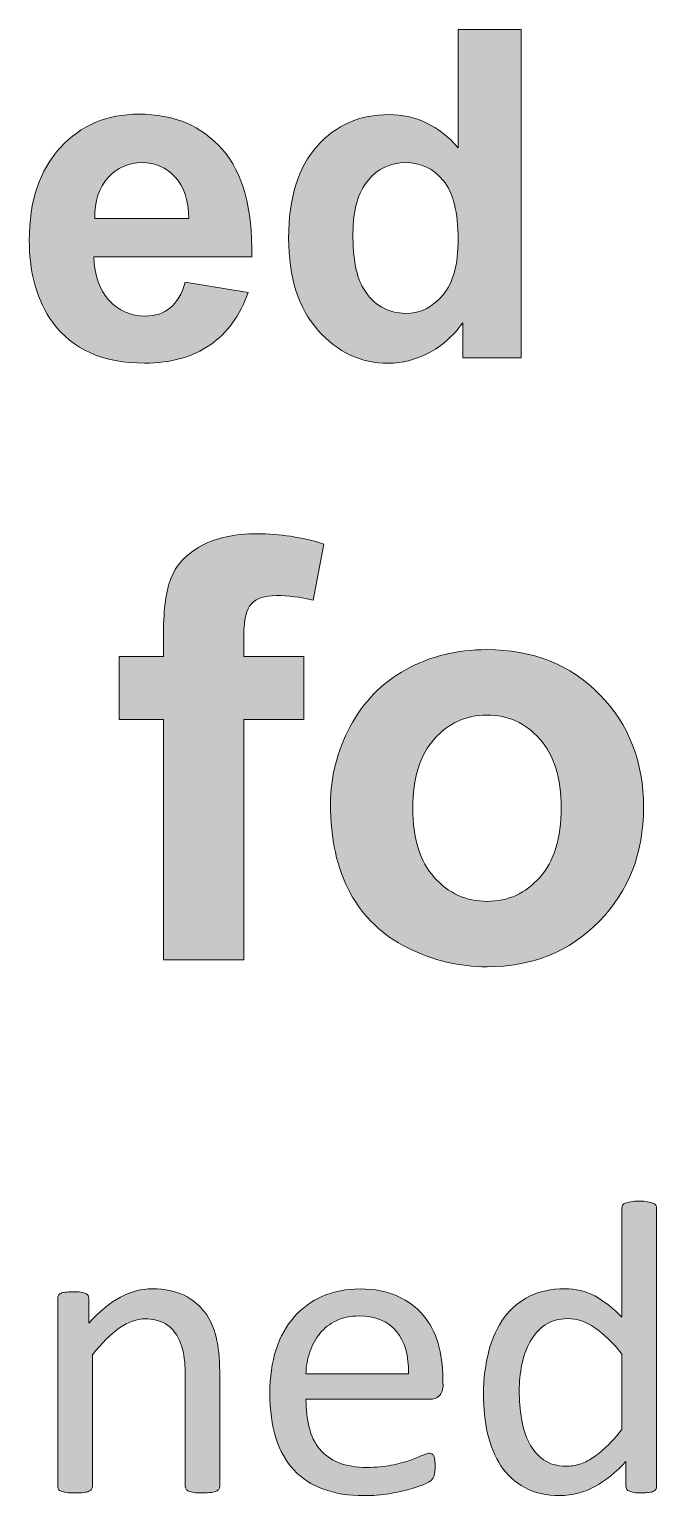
# Model space of a CAD drawing. Header units: inches. Extents: x 247 to 2765, y -1897 to -1110.
# Drawn here: x 1570.32 to 1576.11, y -1164.37 to -1150.85 of the extents above; entities that cross this region are included whole.
import ezdxf

# ---------------------------------------------------------------- set-up
doc = ezdxf.new("R2010")
doc.units = ezdxf.units.IN
doc.header["$MEASUREMENT"] = 0
doc.layers.add('Layer 1', color=7, linetype='Continuous')

# ---------------------------------------------------------------- blocks, each defined once
blk = doc.blocks.new('block 148')
at = {"layer": 'Layer 1', "true_color": 0x020302}
h = blk.add_hatch(color=98, dxfattribs=at)
h.dxf.hatch_style = 2
edge = h.paths.add_edge_path()
edge.add_spline(control_points=[(1574.858, -1153.881), (1574.858, -1153.881), (1574.319, -1153.881), (1574.319, -1153.881), (1574.319, -1153.881), (1574.319, -1153.559), (1574.319, -1153.559), (1574.229, -1153.684), (1574.123, -1153.778), (1574.002, -1153.839), (1573.88, -1153.901), (1573.758, -1153.932), (1573.633, -1153.932), (1573.381, -1153.932), (1573.165, -1153.831), (1572.984, -1153.627), (1572.804, -1153.424), (1572.714, -1153.141), (1572.714, -1152.777), (1572.714, -1152.405), (1572.802, -1152.123), (1572.977, -1151.929), (1573.152, -1151.735), (1573.373, -1151.639), (1573.64, -1151.639), (1573.885, -1151.639), (1574.098, -1151.741), (1574.278, -1151.944), (1574.278, -1151.944), (1574.278, -1150.853), (1574.278, -1150.853), (1574.278, -1150.853), (1574.859, -1150.853), (1574.859, -1150.853), (1574.859, -1150.853), (1574.858, -1153.881), (1574.858, -1153.881), (1574.858, -1153.881), (1574.858, -1153.881), (1574.858, -1153.881)], knot_values=[0, 0, 0, 0, 1, 1, 1, 2, 2, 2, 3, 3, 3, 4, 4, 4, 5, 5, 5, 6, 6, 6, 7, 7, 7, 8, 8, 8, 9, 9, 9, 10, 10, 10, 11, 11, 11, 12, 12, 12, 13, 13, 13, 13], degree=3, periodic=1)
edge = h.paths.add_edge_path()
edge.add_spline(control_points=[(1573.307, -1152.736), (1573.307, -1152.97), (1573.34, -1153.141), (1573.404, -1153.244), (1573.498, -1153.396), (1573.629, -1153.472), (1573.796, -1153.472), (1573.93, -1153.472), (1574.043, -1153.415), (1574.138, -1153.302), (1574.232, -1153.189), (1574.277, -1153.018), (1574.277, -1152.793), (1574.277, -1152.541), (1574.232, -1152.359), (1574.14, -1152.248), (1574.049, -1152.137), (1573.933, -1152.082), (1573.792, -1152.082), (1573.653, -1152.082), (1573.538, -1152.135), (1573.446, -1152.246), (1573.353, -1152.355), (1573.307, -1152.518), (1573.307, -1152.736)], knot_values=[0, 0, 0, 0, 1, 1, 1, 2, 2, 2, 3, 3, 3, 4, 4, 4, 5, 5, 5, 6, 6, 6, 7, 7, 7, 8, 8, 8, 8], degree=3, periodic=1)
h = blk.add_hatch(color=98, dxfattribs=at)
h.dxf.hatch_style = 2
edge = h.paths.add_edge_path()
edge.add_spline(control_points=[(1571.761, -1153.183), (1571.761, -1153.183), (1572.341, -1153.279), (1572.341, -1153.279), (1572.266, -1153.492), (1572.149, -1153.654), (1571.988, -1153.764), (1571.828, -1153.874), (1571.627, -1153.931), (1571.386, -1153.931), (1571.004, -1153.931), (1570.721, -1153.806), (1570.539, -1153.556), (1570.394, -1153.358), (1570.322, -1153.105), (1570.322, -1152.8), (1570.322, -1152.436), (1570.418, -1152.15), (1570.608, -1151.944), (1570.798, -1151.738), (1571.039, -1151.635), (1571.33, -1151.635), (1571.656, -1151.635), (1571.913, -1151.744), (1572.102, -1151.959), (1572.291, -1152.174), (1572.381, -1152.505), (1572.374, -1152.951), (1572.374, -1152.951), (1570.918, -1152.951), (1570.918, -1152.951), (1570.923, -1153.122), (1570.97, -1153.257), (1571.058, -1153.353), (1571.147, -1153.449), (1571.258, -1153.497), (1571.392, -1153.497), (1571.484, -1153.497), (1571.561, -1153.472), (1571.621, -1153.422), (1571.682, -1153.372), (1571.73, -1153.293), (1571.761, -1153.183)], knot_values=[0, 0, 0, 0, 1, 1, 1, 2, 2, 2, 3, 3, 3, 4, 4, 4, 5, 5, 5, 6, 6, 6, 7, 7, 7, 8, 8, 8, 9, 9, 9, 10, 10, 10, 11, 11, 11, 12, 12, 12, 13, 13, 13, 14, 14, 14, 14], degree=3, periodic=1)
edge = h.paths.add_edge_path()
edge.add_spline(control_points=[(1571.794, -1152.596), (1571.79, -1152.427), (1571.747, -1152.3), (1571.665, -1152.212), (1571.583, -1152.125), (1571.481, -1152.082), (1571.363, -1152.082), (1571.237, -1152.082), (1571.132, -1152.128), (1571.048, -1152.22), (1570.964, -1152.312), (1570.924, -1152.438), (1570.926, -1152.596), (1570.926, -1152.596), (1571.794, -1152.596), (1571.794, -1152.596)], knot_values=[0, 0, 0, 0, 1, 1, 1, 2, 2, 2, 3, 3, 3, 4, 4, 4, 5, 5, 5, 5], degree=3, periodic=1)
at = {"layer": 'Layer 1', "lineweight": 0}
for points, knots in [([(1574.858, -1153.881), (1574.858, -1153.881), (1574.319, -1153.881), (1574.319, -1153.881), (1574.319, -1153.881), (1574.319, -1153.559), (1574.319, -1153.559), (1574.229, -1153.684), (1574.123, -1153.778), (1574.002, -1153.839), (1573.88, -1153.901), (1573.758, -1153.932), (1573.633, -1153.932), (1573.381, -1153.932), (1573.165, -1153.831), (1572.984, -1153.627), (1572.804, -1153.424), (1572.714, -1153.141), (1572.714, -1152.777), (1572.714, -1152.405), (1572.802, -1152.123), (1572.977, -1151.929), (1573.152, -1151.735), (1573.373, -1151.639), (1573.64, -1151.639), (1573.885, -1151.639), (1574.098, -1151.741), (1574.278, -1151.944), (1574.278, -1151.944), (1574.278, -1150.853), (1574.278, -1150.853), (1574.278, -1150.853), (1574.859, -1150.853), (1574.859, -1150.853), (1574.859, -1150.853), (1574.858, -1153.881), (1574.858, -1153.881), (1574.858, -1153.881), (1574.858, -1153.881), (1574.858, -1153.881)], [0, 0, 0, 0, 1, 1, 1, 2, 2, 2, 3, 3, 3, 4, 4, 4, 5, 5, 5, 6, 6, 6, 7, 7, 7, 8, 8, 8, 9, 9, 9, 10, 10, 10, 11, 11, 11, 12, 12, 12, 13, 13, 13, 13]), ([(1571.761, -1153.183), (1571.761, -1153.183), (1572.341, -1153.279), (1572.341, -1153.279), (1572.266, -1153.492), (1572.149, -1153.654), (1571.988, -1153.764), (1571.828, -1153.874), (1571.627, -1153.931), (1571.386, -1153.931), (1571.004, -1153.931), (1570.721, -1153.806), (1570.539, -1153.556), (1570.394, -1153.358), (1570.322, -1153.105), (1570.322, -1152.8), (1570.322, -1152.436), (1570.418, -1152.15), (1570.608, -1151.944), (1570.798, -1151.738), (1571.039, -1151.635), (1571.33, -1151.635), (1571.656, -1151.635), (1571.913, -1151.744), (1572.102, -1151.959), (1572.291, -1152.174), (1572.381, -1152.505), (1572.374, -1152.951), (1572.374, -1152.951), (1570.918, -1152.951), (1570.918, -1152.951), (1570.923, -1153.122), (1570.97, -1153.257), (1571.058, -1153.353), (1571.147, -1153.449), (1571.258, -1153.497), (1571.392, -1153.497), (1571.484, -1153.497), (1571.561, -1153.472), (1571.621, -1153.422), (1571.682, -1153.372), (1571.73, -1153.293), (1571.761, -1153.183)], [0, 0, 0, 0, 1, 1, 1, 2, 2, 2, 3, 3, 3, 4, 4, 4, 5, 5, 5, 6, 6, 6, 7, 7, 7, 8, 8, 8, 9, 9, 9, 10, 10, 10, 11, 11, 11, 12, 12, 12, 13, 13, 13, 14, 14, 14, 14]), ([(1571.794, -1152.596), (1571.79, -1152.427), (1571.747, -1152.3), (1571.665, -1152.212), (1571.583, -1152.125), (1571.481, -1152.082), (1571.363, -1152.082), (1571.237, -1152.082), (1571.132, -1152.128), (1571.048, -1152.22), (1570.964, -1152.312), (1570.924, -1152.438), (1570.926, -1152.596), (1570.926, -1152.596), (1571.794, -1152.596), (1571.794, -1152.596)], [0, 0, 0, 0, 1, 1, 1, 2, 2, 2, 3, 3, 3, 4, 4, 4, 5, 5, 5, 5]), ([(1573.307, -1152.736), (1573.307, -1152.97), (1573.34, -1153.141), (1573.404, -1153.244), (1573.498, -1153.396), (1573.629, -1153.472), (1573.796, -1153.472), (1573.93, -1153.472), (1574.043, -1153.415), (1574.138, -1153.302), (1574.232, -1153.189), (1574.277, -1153.018), (1574.277, -1152.793), (1574.277, -1152.541), (1574.232, -1152.359), (1574.14, -1152.248), (1574.049, -1152.137), (1573.933, -1152.082), (1573.792, -1152.082), (1573.653, -1152.082), (1573.538, -1152.135), (1573.446, -1152.246), (1573.353, -1152.355), (1573.307, -1152.518), (1573.307, -1152.736)], [0, 0, 0, 0, 1, 1, 1, 2, 2, 2, 3, 3, 3, 4, 4, 4, 5, 5, 5, 6, 6, 6, 7, 7, 7, 8, 8, 8, 8])]:
    blk.add_open_spline(points, degree=3, knots=knots, dxfattribs=at)
blk = doc.blocks.new('block 149')
at = {"layer": 'Layer 1', "true_color": 0x020302}
h = blk.add_hatch(color=98, dxfattribs=at)
h.dxf.hatch_style = 2
edge = h.paths.add_edge_path()
edge.add_spline(control_points=[(1576.108, -1164.288), (1576.108, -1164.299), (1576.106, -1164.309), (1576.101, -1164.316), (1576.095, -1164.323), (1576.089, -1164.33), (1576.078, -1164.334), (1576.067, -1164.34), (1576.053, -1164.342), (1576.035, -1164.345), (1576.016, -1164.347), (1575.995, -1164.348), (1575.969, -1164.348), (1575.942, -1164.348), (1575.918, -1164.348), (1575.902, -1164.345), (1575.883, -1164.342), (1575.869, -1164.338), (1575.858, -1164.334), (1575.846, -1164.33), (1575.837, -1164.324), (1575.832, -1164.316), (1575.827, -1164.308), (1575.825, -1164.299), (1575.825, -1164.288), (1575.825, -1164.288), (1575.825, -1164.06), (1575.825, -1164.06), (1575.733, -1164.158), (1575.639, -1164.236), (1575.539, -1164.29), (1575.443, -1164.345), (1575.333, -1164.373), (1575.216, -1164.373), (1575.09, -1164.373), (1574.981, -1164.349), (1574.891, -1164.299), (1574.801, -1164.25), (1574.728, -1164.183), (1574.672, -1164.098), (1574.617, -1164.016), (1574.576, -1163.916), (1574.549, -1163.802), (1574.523, -1163.688), (1574.511, -1163.569), (1574.511, -1163.442), (1574.511, -1163.293), (1574.529, -1163.157), (1574.561, -1163.038), (1574.593, -1162.918), (1574.641, -1162.815), (1574.702, -1162.731), (1574.766, -1162.647), (1574.843, -1162.581), (1574.936, -1162.535), (1575.03, -1162.49), (1575.136, -1162.467), (1575.259, -1162.467), (1575.36, -1162.467), (1575.454, -1162.489), (1575.537, -1162.533), (1575.621, -1162.577), (1575.705, -1162.643), (1575.787, -1162.729), (1575.787, -1162.729), (1575.787, -1161.722), (1575.787, -1161.722), (1575.787, -1161.713), (1575.789, -1161.703), (1575.794, -1161.696), (1575.799, -1161.687), (1575.808, -1161.681), (1575.819, -1161.676), (1575.832, -1161.671), (1575.848, -1161.668), (1575.87, -1161.665), (1575.89, -1161.661), (1575.915, -1161.658), (1575.946, -1161.658), (1575.979, -1161.658), (1576.005, -1161.661), (1576.025, -1161.665), (1576.046, -1161.668), (1576.063, -1161.672), (1576.074, -1161.676), (1576.085, -1161.681), (1576.095, -1161.686), (1576.099, -1161.696), (1576.107, -1161.703), (1576.108, -1161.713), (1576.108, -1161.722), (1576.108, -1161.722), (1576.108, -1164.288), (1576.108, -1164.288), (1576.108, -1164.288), (1576.108, -1164.288), (1576.108, -1164.288)], knot_values=[0, 0, 0, 0, 1, 1, 1, 2, 2, 2, 3, 3, 3, 4, 4, 4, 5, 5, 5, 6, 6, 6, 7, 7, 7, 8, 8, 8, 9, 9, 9, 10, 10, 10, 11, 11, 11, 12, 12, 12, 13, 13, 13, 14, 14, 14, 15, 15, 15, 16, 16, 16, 17, 17, 17, 18, 18, 18, 19, 19, 19, 20, 20, 20, 21, 21, 21, 22, 22, 22, 23, 23, 23, 24, 24, 24, 25, 25, 25, 26, 26, 26, 27, 27, 27, 28, 28, 28, 29, 29, 29, 30, 30, 30, 31, 31, 31, 32, 32, 32, 32], degree=3, periodic=1)
edge = h.paths.add_edge_path()
edge.add_spline(control_points=[(1575.788, -1163.069), (1575.702, -1162.963), (1575.62, -1162.881), (1575.538, -1162.826), (1575.458, -1162.77), (1575.374, -1162.742), (1575.286, -1162.742), (1575.205, -1162.742), (1575.137, -1162.761), (1575.08, -1162.8), (1575.024, -1162.837), (1574.979, -1162.889), (1574.942, -1162.952), (1574.906, -1163.016), (1574.882, -1163.086), (1574.864, -1163.166), (1574.849, -1163.246), (1574.841, -1163.327), (1574.841, -1163.408), (1574.841, -1163.496), (1574.848, -1163.581), (1574.862, -1163.666), (1574.875, -1163.748), (1574.899, -1163.822), (1574.932, -1163.888), (1574.966, -1163.953), (1575.011, -1164.005), (1575.065, -1164.044), (1575.12, -1164.082), (1575.19, -1164.103), (1575.273, -1164.103), (1575.315, -1164.103), (1575.356, -1164.096), (1575.397, -1164.084), (1575.434, -1164.074), (1575.476, -1164.054), (1575.517, -1164.026), (1575.558, -1164), (1575.601, -1163.964), (1575.646, -1163.921), (1575.691, -1163.878), (1575.739, -1163.826), (1575.788, -1163.763), (1575.788, -1163.763), (1575.788, -1163.068), (1575.788, -1163.068), (1575.788, -1163.068), (1575.788, -1163.069), (1575.788, -1163.069), (1575.788, -1163.069), (1575.788, -1163.069), (1575.788, -1163.069)], knot_values=[0, 0, 0, 0, 1, 1, 1, 2, 2, 2, 3, 3, 3, 4, 4, 4, 5, 5, 5, 6, 6, 6, 7, 7, 7, 8, 8, 8, 9, 9, 9, 10, 10, 10, 11, 11, 11, 12, 12, 12, 13, 13, 13, 14, 14, 14, 15, 15, 15, 16, 16, 16, 17, 17, 17, 17], degree=3, periodic=1)
h = blk.add_hatch(color=98, dxfattribs=at)
h.dxf.hatch_style = 2
edge = h.paths.add_edge_path()
edge.add_spline(control_points=[(1572.079, -1164.288), (1572.079, -1164.299), (1572.076, -1164.308), (1572.071, -1164.314), (1572.066, -1164.322), (1572.059, -1164.328), (1572.047, -1164.333), (1572.036, -1164.339), (1572.02, -1164.342), (1571.999, -1164.345), (1571.977, -1164.347), (1571.952, -1164.348), (1571.921, -1164.348), (1571.889, -1164.348), (1571.863, -1164.348), (1571.842, -1164.345), (1571.821, -1164.342), (1571.805, -1164.338), (1571.793, -1164.333), (1571.782, -1164.328), (1571.772, -1164.322), (1571.768, -1164.314), (1571.763, -1164.307), (1571.761, -1164.299), (1571.761, -1164.288), (1571.761, -1164.288), (1571.761, -1163.273), (1571.761, -1163.273), (1571.761, -1163.174), (1571.753, -1163.095), (1571.738, -1163.034), (1571.723, -1162.974), (1571.701, -1162.922), (1571.671, -1162.879), (1571.642, -1162.834), (1571.604, -1162.801), (1571.557, -1162.779), (1571.51, -1162.757), (1571.456, -1162.743), (1571.393, -1162.743), (1571.314, -1162.743), (1571.235, -1162.772), (1571.154, -1162.828), (1571.074, -1162.884), (1570.991, -1162.967), (1570.904, -1163.077), (1570.904, -1163.077), (1570.904, -1164.289), (1570.904, -1164.289), (1570.904, -1164.299), (1570.901, -1164.308), (1570.896, -1164.315), (1570.89, -1164.322), (1570.883, -1164.329), (1570.872, -1164.334), (1570.86, -1164.34), (1570.844, -1164.343), (1570.824, -1164.345), (1570.802, -1164.348), (1570.776, -1164.349), (1570.744, -1164.349), (1570.711, -1164.349), (1570.687, -1164.348), (1570.665, -1164.345), (1570.644, -1164.343), (1570.628, -1164.338), (1570.616, -1164.334), (1570.604, -1164.328), (1570.595, -1164.323), (1570.591, -1164.315), (1570.586, -1164.308), (1570.584, -1164.3), (1570.584, -1164.289), (1570.584, -1164.289), (1570.584, -1162.555), (1570.584, -1162.555), (1570.584, -1162.545), (1570.586, -1162.536), (1570.59, -1162.529), (1570.594, -1162.522), (1570.601, -1162.516), (1570.613, -1162.509), (1570.624, -1162.504), (1570.638, -1162.5), (1570.657, -1162.498), (1570.675, -1162.496), (1570.698, -1162.495), (1570.728, -1162.495), (1570.756, -1162.495), (1570.779, -1162.495), (1570.798, -1162.498), (1570.817, -1162.5), (1570.831, -1162.505), (1570.842, -1162.509), (1570.851, -1162.516), (1570.859, -1162.522), (1570.864, -1162.529), (1570.868, -1162.537), (1570.871, -1162.546), (1570.871, -1162.555), (1570.871, -1162.555), (1570.871, -1162.784), (1570.871, -1162.784), (1570.968, -1162.674), (1571.067, -1162.595), (1571.163, -1162.544), (1571.259, -1162.492), (1571.358, -1162.467), (1571.457, -1162.467), (1571.572, -1162.467), (1571.669, -1162.488), (1571.749, -1162.526), (1571.828, -1162.565), (1571.891, -1162.618), (1571.94, -1162.683), (1571.99, -1162.748), (1572.024, -1162.824), (1572.045, -1162.913), (1572.067, -1163.001), (1572.078, -1163.107), (1572.078, -1163.229), (1572.078, -1163.229), (1572.079, -1164.288), (1572.079, -1164.288), (1572.079, -1164.288), (1572.079, -1164.288), (1572.079, -1164.288)], knot_values=[0, 0, 0, 0, 1, 1, 1, 2, 2, 2, 3, 3, 3, 4, 4, 4, 5, 5, 5, 6, 6, 6, 7, 7, 7, 8, 8, 8, 9, 9, 9, 10, 10, 10, 11, 11, 11, 12, 12, 12, 13, 13, 13, 14, 14, 14, 15, 15, 15, 16, 16, 16, 17, 17, 17, 18, 18, 18, 19, 19, 19, 20, 20, 20, 21, 21, 21, 22, 22, 22, 23, 23, 23, 24, 24, 24, 25, 25, 25, 26, 26, 26, 27, 27, 27, 28, 28, 28, 29, 29, 29, 30, 30, 30, 31, 31, 31, 32, 32, 32, 33, 33, 33, 34, 34, 34, 35, 35, 35, 36, 36, 36, 37, 37, 37, 38, 38, 38, 39, 39, 39, 40, 40, 40, 41, 41, 41, 42, 42, 42, 42], degree=3, periodic=1)
h = blk.add_hatch(color=98, dxfattribs=at)
h.dxf.hatch_style = 2
edge = h.paths.add_edge_path()
edge.add_spline(control_points=[(1574.139, -1163.346), (1574.139, -1163.397), (1574.126, -1163.432), (1574.102, -1163.453), (1574.077, -1163.476), (1574.049, -1163.485), (1574.016, -1163.485), (1574.016, -1163.485), (1572.874, -1163.485), (1572.874, -1163.485), (1572.874, -1163.581), (1572.883, -1163.669), (1572.903, -1163.745), (1572.923, -1163.823), (1572.954, -1163.889), (1572.999, -1163.944), (1573.044, -1163.999), (1573.104, -1164.041), (1573.175, -1164.07), (1573.247, -1164.099), (1573.336, -1164.114), (1573.44, -1164.114), (1573.522, -1164.114), (1573.595, -1164.107), (1573.661, -1164.094), (1573.727, -1164.081), (1573.783, -1164.065), (1573.83, -1164.049), (1573.877, -1164.032), (1573.915, -1164.017), (1573.946, -1164.003), (1573.976, -1163.99), (1573.998, -1163.982), (1574.013, -1163.982), (1574.021, -1163.982), (1574.031, -1163.985), (1574.036, -1163.99), (1574.043, -1163.994), (1574.049, -1164.001), (1574.053, -1164.01), (1574.058, -1164.019), (1574.06, -1164.032), (1574.062, -1164.048), (1574.064, -1164.064), (1574.064, -1164.083), (1574.064, -1164.106), (1574.064, -1164.123), (1574.064, -1164.137), (1574.062, -1164.15), (1574.062, -1164.162), (1574.059, -1164.172), (1574.057, -1164.183), (1574.056, -1164.192), (1574.051, -1164.201), (1574.048, -1164.209), (1574.043, -1164.216), (1574.038, -1164.224), (1574.031, -1164.231), (1574.023, -1164.239), (1574.003, -1164.251), (1573.967, -1164.268), (1573.933, -1164.283), (1573.887, -1164.299), (1573.833, -1164.314), (1573.777, -1164.33), (1573.713, -1164.344), (1573.641, -1164.356), (1573.568, -1164.368), (1573.491, -1164.374), (1573.409, -1164.374), (1573.267, -1164.374), (1573.141, -1164.354), (1573.034, -1164.314), (1572.926, -1164.274), (1572.835, -1164.216), (1572.762, -1164.137), (1572.689, -1164.059), (1572.634, -1163.961), (1572.596, -1163.842), (1572.56, -1163.725), (1572.54, -1163.585), (1572.54, -1163.43), (1572.54, -1163.281), (1572.56, -1163.146), (1572.598, -1163.027), (1572.635, -1162.908), (1572.693, -1162.808), (1572.766, -1162.726), (1572.838, -1162.643), (1572.925, -1162.58), (1573.027, -1162.535), (1573.131, -1162.491), (1573.245, -1162.468), (1573.373, -1162.468), (1573.509, -1162.468), (1573.625, -1162.491), (1573.719, -1162.535), (1573.815, -1162.579), (1573.893, -1162.637), (1573.956, -1162.711), (1574.017, -1162.785), (1574.064, -1162.872), (1574.092, -1162.97), (1574.121, -1163.069), (1574.136, -1163.176), (1574.136, -1163.289), (1574.136, -1163.289), (1574.136, -1163.346), (1574.136, -1163.346), (1574.136, -1163.346), (1574.139, -1163.346), (1574.139, -1163.346), (1574.139, -1163.346), (1574.139, -1163.346), (1574.139, -1163.346)], knot_values=[0, 0, 0, 0, 1, 1, 1, 2, 2, 2, 3, 3, 3, 4, 4, 4, 5, 5, 5, 6, 6, 6, 7, 7, 7, 8, 8, 8, 9, 9, 9, 10, 10, 10, 11, 11, 11, 12, 12, 12, 13, 13, 13, 14, 14, 14, 15, 15, 15, 16, 16, 16, 17, 17, 17, 18, 18, 18, 19, 19, 19, 20, 20, 20, 21, 21, 21, 22, 22, 22, 23, 23, 23, 24, 24, 24, 25, 25, 25, 26, 26, 26, 27, 27, 27, 28, 28, 28, 29, 29, 29, 30, 30, 30, 31, 31, 31, 32, 32, 32, 33, 33, 33, 34, 34, 34, 35, 35, 35, 36, 36, 36, 37, 37, 37, 38, 38, 38, 38], degree=3, periodic=1)
edge = h.paths.add_edge_path()
edge.add_spline(control_points=[(1573.819, -1163.252), (1573.823, -1163.084), (1573.785, -1162.953), (1573.708, -1162.86), (1573.63, -1162.764), (1573.513, -1162.717), (1573.36, -1162.717), (1573.281, -1162.717), (1573.213, -1162.731), (1573.153, -1162.761), (1573.093, -1162.791), (1573.043, -1162.83), (1573.003, -1162.878), (1572.963, -1162.928), (1572.932, -1162.984), (1572.91, -1163.049), (1572.888, -1163.114), (1572.875, -1163.181), (1572.873, -1163.252), (1572.873, -1163.252), (1573.819, -1163.252), (1573.819, -1163.252), (1573.819, -1163.252), (1573.819, -1163.252), (1573.819, -1163.252)], knot_values=[0, 0, 0, 0, 1, 1, 1, 2, 2, 2, 3, 3, 3, 4, 4, 4, 5, 5, 5, 6, 6, 6, 7, 7, 7, 8, 8, 8, 8], degree=3, periodic=1)
at = {"layer": 'Layer 1', "lineweight": 0}
for points, knots in [([(1576.108, -1164.288), (1576.108, -1164.299), (1576.106, -1164.309), (1576.101, -1164.316), (1576.095, -1164.323), (1576.089, -1164.33), (1576.078, -1164.334), (1576.067, -1164.34), (1576.053, -1164.342), (1576.035, -1164.345), (1576.016, -1164.347), (1575.995, -1164.348), (1575.969, -1164.348), (1575.942, -1164.348), (1575.918, -1164.348), (1575.902, -1164.345), (1575.883, -1164.342), (1575.869, -1164.338), (1575.858, -1164.334), (1575.846, -1164.33), (1575.837, -1164.324), (1575.832, -1164.316), (1575.827, -1164.308), (1575.825, -1164.299), (1575.825, -1164.288), (1575.825, -1164.288), (1575.825, -1164.06), (1575.825, -1164.06), (1575.733, -1164.158), (1575.639, -1164.236), (1575.539, -1164.29), (1575.443, -1164.345), (1575.333, -1164.373), (1575.216, -1164.373), (1575.09, -1164.373), (1574.981, -1164.349), (1574.891, -1164.299), (1574.801, -1164.25), (1574.728, -1164.183), (1574.672, -1164.098), (1574.617, -1164.016), (1574.576, -1163.916), (1574.549, -1163.802), (1574.523, -1163.688), (1574.511, -1163.569), (1574.511, -1163.442), (1574.511, -1163.293), (1574.529, -1163.157), (1574.561, -1163.038), (1574.593, -1162.918), (1574.641, -1162.815), (1574.702, -1162.731), (1574.766, -1162.647), (1574.843, -1162.581), (1574.936, -1162.535), (1575.03, -1162.49), (1575.136, -1162.467), (1575.259, -1162.467), (1575.36, -1162.467), (1575.454, -1162.489), (1575.537, -1162.533), (1575.621, -1162.577), (1575.705, -1162.643), (1575.787, -1162.729), (1575.787, -1162.729), (1575.787, -1161.722), (1575.787, -1161.722), (1575.787, -1161.713), (1575.789, -1161.703), (1575.794, -1161.696), (1575.799, -1161.687), (1575.808, -1161.681), (1575.819, -1161.676), (1575.832, -1161.671), (1575.848, -1161.668), (1575.87, -1161.665), (1575.89, -1161.661), (1575.915, -1161.658), (1575.946, -1161.658), (1575.979, -1161.658), (1576.005, -1161.661), (1576.025, -1161.665), (1576.046, -1161.668), (1576.063, -1161.672), (1576.074, -1161.676), (1576.085, -1161.681), (1576.095, -1161.686), (1576.099, -1161.696), (1576.107, -1161.703), (1576.108, -1161.713), (1576.108, -1161.722), (1576.108, -1161.722), (1576.108, -1164.288), (1576.108, -1164.288), (1576.108, -1164.288), (1576.108, -1164.288), (1576.108, -1164.288)], [0, 0, 0, 0, 1, 1, 1, 2, 2, 2, 3, 3, 3, 4, 4, 4, 5, 5, 5, 6, 6, 6, 7, 7, 7, 8, 8, 8, 9, 9, 9, 10, 10, 10, 11, 11, 11, 12, 12, 12, 13, 13, 13, 14, 14, 14, 15, 15, 15, 16, 16, 16, 17, 17, 17, 18, 18, 18, 19, 19, 19, 20, 20, 20, 21, 21, 21, 22, 22, 22, 23, 23, 23, 24, 24, 24, 25, 25, 25, 26, 26, 26, 27, 27, 27, 28, 28, 28, 29, 29, 29, 30, 30, 30, 31, 31, 31, 32, 32, 32, 32]), ([(1572.079, -1164.288), (1572.079, -1164.299), (1572.076, -1164.308), (1572.071, -1164.314), (1572.066, -1164.322), (1572.059, -1164.328), (1572.047, -1164.333), (1572.036, -1164.339), (1572.02, -1164.342), (1571.999, -1164.345), (1571.977, -1164.347), (1571.952, -1164.348), (1571.921, -1164.348), (1571.889, -1164.348), (1571.863, -1164.348), (1571.842, -1164.345), (1571.821, -1164.342), (1571.805, -1164.338), (1571.793, -1164.333), (1571.782, -1164.328), (1571.772, -1164.322), (1571.768, -1164.314), (1571.763, -1164.307), (1571.761, -1164.299), (1571.761, -1164.288), (1571.761, -1164.288), (1571.761, -1163.273), (1571.761, -1163.273), (1571.761, -1163.174), (1571.753, -1163.095), (1571.738, -1163.034), (1571.723, -1162.974), (1571.701, -1162.922), (1571.671, -1162.879), (1571.642, -1162.834), (1571.604, -1162.801), (1571.557, -1162.779), (1571.51, -1162.757), (1571.456, -1162.743), (1571.393, -1162.743), (1571.314, -1162.743), (1571.235, -1162.772), (1571.154, -1162.828), (1571.074, -1162.884), (1570.991, -1162.967), (1570.904, -1163.077), (1570.904, -1163.077), (1570.904, -1164.289), (1570.904, -1164.289), (1570.904, -1164.299), (1570.901, -1164.308), (1570.896, -1164.315), (1570.89, -1164.322), (1570.883, -1164.329), (1570.872, -1164.334), (1570.86, -1164.34), (1570.844, -1164.343), (1570.824, -1164.345), (1570.802, -1164.348), (1570.776, -1164.349), (1570.744, -1164.349), (1570.711, -1164.349), (1570.687, -1164.348), (1570.665, -1164.345), (1570.644, -1164.343), (1570.628, -1164.338), (1570.616, -1164.334), (1570.604, -1164.328), (1570.595, -1164.323), (1570.591, -1164.315), (1570.586, -1164.308), (1570.584, -1164.3), (1570.584, -1164.289), (1570.584, -1164.289), (1570.584, -1162.555), (1570.584, -1162.555), (1570.584, -1162.545), (1570.586, -1162.536), (1570.59, -1162.529), (1570.594, -1162.522), (1570.601, -1162.516), (1570.613, -1162.509), (1570.624, -1162.504), (1570.638, -1162.5), (1570.657, -1162.498), (1570.675, -1162.496), (1570.698, -1162.495), (1570.728, -1162.495), (1570.756, -1162.495), (1570.779, -1162.495), (1570.798, -1162.498), (1570.817, -1162.5), (1570.831, -1162.505), (1570.842, -1162.509), (1570.851, -1162.516), (1570.859, -1162.522), (1570.864, -1162.529), (1570.868, -1162.537), (1570.871, -1162.546), (1570.871, -1162.555), (1570.871, -1162.555), (1570.871, -1162.784), (1570.871, -1162.784), (1570.968, -1162.674), (1571.067, -1162.595), (1571.163, -1162.544), (1571.259, -1162.492), (1571.358, -1162.467), (1571.457, -1162.467), (1571.572, -1162.467), (1571.669, -1162.488), (1571.749, -1162.526), (1571.828, -1162.565), (1571.891, -1162.618), (1571.94, -1162.683), (1571.99, -1162.748), (1572.024, -1162.824), (1572.045, -1162.913), (1572.067, -1163.001), (1572.078, -1163.107), (1572.078, -1163.229), (1572.078, -1163.229), (1572.079, -1164.288), (1572.079, -1164.288), (1572.079, -1164.288), (1572.079, -1164.288), (1572.079, -1164.288)], [0, 0, 0, 0, 1, 1, 1, 2, 2, 2, 3, 3, 3, 4, 4, 4, 5, 5, 5, 6, 6, 6, 7, 7, 7, 8, 8, 8, 9, 9, 9, 10, 10, 10, 11, 11, 11, 12, 12, 12, 13, 13, 13, 14, 14, 14, 15, 15, 15, 16, 16, 16, 17, 17, 17, 18, 18, 18, 19, 19, 19, 20, 20, 20, 21, 21, 21, 22, 22, 22, 23, 23, 23, 24, 24, 24, 25, 25, 25, 26, 26, 26, 27, 27, 27, 28, 28, 28, 29, 29, 29, 30, 30, 30, 31, 31, 31, 32, 32, 32, 33, 33, 33, 34, 34, 34, 35, 35, 35, 36, 36, 36, 37, 37, 37, 38, 38, 38, 39, 39, 39, 40, 40, 40, 41, 41, 41, 42, 42, 42, 42]), ([(1574.139, -1163.346), (1574.139, -1163.397), (1574.126, -1163.432), (1574.102, -1163.453), (1574.077, -1163.476), (1574.049, -1163.485), (1574.016, -1163.485), (1574.016, -1163.485), (1572.874, -1163.485), (1572.874, -1163.485), (1572.874, -1163.581), (1572.883, -1163.669), (1572.903, -1163.745), (1572.923, -1163.823), (1572.954, -1163.889), (1572.999, -1163.944), (1573.044, -1163.999), (1573.104, -1164.041), (1573.175, -1164.07), (1573.247, -1164.099), (1573.336, -1164.114), (1573.44, -1164.114), (1573.522, -1164.114), (1573.595, -1164.107), (1573.661, -1164.094), (1573.727, -1164.081), (1573.783, -1164.065), (1573.83, -1164.049), (1573.877, -1164.032), (1573.915, -1164.017), (1573.946, -1164.003), (1573.976, -1163.99), (1573.998, -1163.982), (1574.013, -1163.982), (1574.021, -1163.982), (1574.031, -1163.985), (1574.036, -1163.99), (1574.043, -1163.994), (1574.049, -1164.001), (1574.053, -1164.01), (1574.058, -1164.019), (1574.06, -1164.032), (1574.062, -1164.048), (1574.064, -1164.064), (1574.064, -1164.083), (1574.064, -1164.106), (1574.064, -1164.123), (1574.064, -1164.137), (1574.062, -1164.15), (1574.062, -1164.162), (1574.059, -1164.172), (1574.057, -1164.183), (1574.056, -1164.192), (1574.051, -1164.201), (1574.048, -1164.209), (1574.043, -1164.216), (1574.038, -1164.224), (1574.031, -1164.231), (1574.023, -1164.239), (1574.003, -1164.251), (1573.967, -1164.268), (1573.933, -1164.283), (1573.887, -1164.299), (1573.833, -1164.314), (1573.777, -1164.33), (1573.713, -1164.344), (1573.641, -1164.356), (1573.568, -1164.368), (1573.491, -1164.374), (1573.409, -1164.374), (1573.267, -1164.374), (1573.141, -1164.354), (1573.034, -1164.314), (1572.926, -1164.274), (1572.835, -1164.216), (1572.762, -1164.137), (1572.689, -1164.059), (1572.634, -1163.961), (1572.596, -1163.842), (1572.56, -1163.725), (1572.54, -1163.585), (1572.54, -1163.43), (1572.54, -1163.281), (1572.56, -1163.146), (1572.598, -1163.027), (1572.635, -1162.908), (1572.693, -1162.808), (1572.766, -1162.726), (1572.838, -1162.643), (1572.925, -1162.58), (1573.027, -1162.535), (1573.131, -1162.491), (1573.245, -1162.468), (1573.373, -1162.468), (1573.509, -1162.468), (1573.625, -1162.491), (1573.719, -1162.535), (1573.815, -1162.579), (1573.893, -1162.637), (1573.956, -1162.711), (1574.017, -1162.785), (1574.064, -1162.872), (1574.092, -1162.97), (1574.121, -1163.069), (1574.136, -1163.176), (1574.136, -1163.289), (1574.136, -1163.289), (1574.136, -1163.346), (1574.136, -1163.346), (1574.136, -1163.346), (1574.139, -1163.346), (1574.139, -1163.346), (1574.139, -1163.346), (1574.139, -1163.346), (1574.139, -1163.346)], [0, 0, 0, 0, 1, 1, 1, 2, 2, 2, 3, 3, 3, 4, 4, 4, 5, 5, 5, 6, 6, 6, 7, 7, 7, 8, 8, 8, 9, 9, 9, 10, 10, 10, 11, 11, 11, 12, 12, 12, 13, 13, 13, 14, 14, 14, 15, 15, 15, 16, 16, 16, 17, 17, 17, 18, 18, 18, 19, 19, 19, 20, 20, 20, 21, 21, 21, 22, 22, 22, 23, 23, 23, 24, 24, 24, 25, 25, 25, 26, 26, 26, 27, 27, 27, 28, 28, 28, 29, 29, 29, 30, 30, 30, 31, 31, 31, 32, 32, 32, 33, 33, 33, 34, 34, 34, 35, 35, 35, 36, 36, 36, 37, 37, 37, 38, 38, 38, 38]), ([(1573.819, -1163.252), (1573.823, -1163.084), (1573.785, -1162.953), (1573.708, -1162.86), (1573.63, -1162.764), (1573.513, -1162.717), (1573.36, -1162.717), (1573.281, -1162.717), (1573.213, -1162.731), (1573.153, -1162.761), (1573.093, -1162.791), (1573.043, -1162.83), (1573.003, -1162.878), (1572.963, -1162.928), (1572.932, -1162.984), (1572.91, -1163.049), (1572.888, -1163.114), (1572.875, -1163.181), (1572.873, -1163.252), (1572.873, -1163.252), (1573.819, -1163.252), (1573.819, -1163.252), (1573.819, -1163.252), (1573.819, -1163.252), (1573.819, -1163.252)], [0, 0, 0, 0, 1, 1, 1, 2, 2, 2, 3, 3, 3, 4, 4, 4, 5, 5, 5, 6, 6, 6, 7, 7, 7, 8, 8, 8, 8]), ([(1575.788, -1163.069), (1575.702, -1162.963), (1575.62, -1162.881), (1575.538, -1162.826), (1575.458, -1162.77), (1575.374, -1162.742), (1575.286, -1162.742), (1575.205, -1162.742), (1575.137, -1162.761), (1575.08, -1162.8), (1575.024, -1162.837), (1574.979, -1162.889), (1574.942, -1162.952), (1574.906, -1163.016), (1574.882, -1163.086), (1574.864, -1163.166), (1574.849, -1163.246), (1574.841, -1163.327), (1574.841, -1163.408), (1574.841, -1163.496), (1574.848, -1163.581), (1574.862, -1163.666), (1574.875, -1163.748), (1574.899, -1163.822), (1574.932, -1163.888), (1574.966, -1163.953), (1575.011, -1164.005), (1575.065, -1164.044), (1575.12, -1164.082), (1575.19, -1164.103), (1575.273, -1164.103), (1575.315, -1164.103), (1575.356, -1164.096), (1575.397, -1164.084), (1575.434, -1164.074), (1575.476, -1164.054), (1575.517, -1164.026), (1575.558, -1164), (1575.601, -1163.964), (1575.646, -1163.921), (1575.691, -1163.878), (1575.739, -1163.826), (1575.788, -1163.763), (1575.788, -1163.763), (1575.788, -1163.068), (1575.788, -1163.068), (1575.788, -1163.068), (1575.788, -1163.069), (1575.788, -1163.069), (1575.788, -1163.069), (1575.788, -1163.069), (1575.788, -1163.069)], [0, 0, 0, 0, 1, 1, 1, 2, 2, 2, 3, 3, 3, 4, 4, 4, 5, 5, 5, 6, 6, 6, 7, 7, 7, 8, 8, 8, 9, 9, 9, 10, 10, 10, 11, 11, 11, 12, 12, 12, 13, 13, 13, 14, 14, 14, 15, 15, 15, 16, 16, 16, 17, 17, 17, 17])]:
    blk.add_open_spline(points, degree=3, knots=knots, dxfattribs=at)
blk = doc.blocks.new('block 150')
at = {"layer": 'Layer 1', "true_color": 0x010202}
h = blk.add_hatch(color=98, dxfattribs=at)
h.dxf.hatch_style = 2
edge = h.paths.add_edge_path()
edge.add_spline(control_points=[(1571.15, -1156.636), (1571.15, -1156.636), (1571.56, -1156.636), (1571.56, -1156.636), (1571.56, -1156.636), (1571.56, -1156.424), (1571.56, -1156.424), (1571.56, -1156.189), (1571.584, -1156.013), (1571.636, -1155.897), (1571.686, -1155.782), (1571.777, -1155.687), (1571.912, -1155.614), (1572.046, -1155.541), (1572.215, -1155.504), (1572.421, -1155.504), (1572.632, -1155.504), (1572.839, -1155.536), (1573.04, -1155.599), (1573.04, -1155.599), (1572.941, -1156.116), (1572.941, -1156.116), (1572.823, -1156.088), (1572.71, -1156.074), (1572.601, -1156.074), (1572.493, -1156.074), (1572.417, -1156.099), (1572.371, -1156.15), (1572.324, -1156.2), (1572.301, -1156.295), (1572.301, -1156.437), (1572.301, -1156.437), (1572.301, -1156.636), (1572.301, -1156.636), (1572.301, -1156.636), (1572.854, -1156.636), (1572.854, -1156.636), (1572.854, -1156.636), (1572.854, -1157.217), (1572.854, -1157.217), (1572.854, -1157.217), (1572.301, -1157.217), (1572.301, -1157.217), (1572.301, -1157.217), (1572.301, -1159.432), (1572.301, -1159.432), (1572.301, -1159.432), (1571.56, -1159.432), (1571.56, -1159.432), (1571.56, -1159.432), (1571.56, -1157.217), (1571.56, -1157.217), (1571.56, -1157.217), (1571.15, -1157.217), (1571.15, -1157.217), (1571.15, -1157.217), (1571.15, -1156.636), (1571.15, -1156.636), (1571.15, -1156.636), (1571.15, -1156.636), (1571.15, -1156.636)], knot_values=[0, 0, 0, 0, 1, 1, 1, 2, 2, 2, 3, 3, 3, 4, 4, 4, 5, 5, 5, 6, 6, 6, 7, 7, 7, 8, 8, 8, 9, 9, 9, 10, 10, 10, 11, 11, 11, 12, 12, 12, 13, 13, 13, 14, 14, 14, 15, 15, 15, 16, 16, 16, 17, 17, 17, 18, 18, 18, 19, 19, 19, 20, 20, 20, 20], degree=3, periodic=1)
h = blk.add_hatch(color=98, dxfattribs=at)
h.dxf.hatch_style = 2
edge = h.paths.add_edge_path()
edge.add_spline(control_points=[(1573.1, -1157.995), (1573.1, -1157.749), (1573.16, -1157.511), (1573.282, -1157.282), (1573.404, -1157.053), (1573.575, -1156.877), (1573.797, -1156.756), (1574.02, -1156.633), (1574.268, -1156.573), (1574.541, -1156.573), (1574.964, -1156.573), (1575.312, -1156.711), (1575.581, -1156.985), (1575.852, -1157.26), (1575.987, -1157.609), (1575.987, -1158.027), (1575.987, -1158.45), (1575.85, -1158.801), (1575.577, -1159.079), (1575.305, -1159.358), (1574.96, -1159.497), (1574.545, -1159.497), (1574.288, -1159.497), (1574.044, -1159.439), (1573.812, -1159.323), (1573.579, -1159.207), (1573.402, -1159.037), (1573.281, -1158.815), (1573.159, -1158.591), (1573.1, -1158.317), (1573.1, -1157.995)], knot_values=[0, 0, 0, 0, 1, 1, 1, 2, 2, 2, 3, 3, 3, 4, 4, 4, 5, 5, 5, 6, 6, 6, 7, 7, 7, 8, 8, 8, 9, 9, 9, 10, 10, 10, 10], degree=3, periodic=1)
edge = h.paths.add_edge_path()
edge.add_spline(control_points=[(1573.859, -1158.035), (1573.859, -1158.312), (1573.925, -1158.525), (1574.057, -1158.673), (1574.188, -1158.82), (1574.351, -1158.894), (1574.544, -1158.894), (1574.738, -1158.894), (1574.9, -1158.82), (1575.03, -1158.673), (1575.161, -1158.525), (1575.227, -1158.311), (1575.227, -1158.03), (1575.227, -1157.757), (1575.161, -1157.545), (1575.03, -1157.398), (1574.9, -1157.25), (1574.738, -1157.176), (1574.544, -1157.176), (1574.351, -1157.176), (1574.188, -1157.25), (1574.057, -1157.398), (1573.925, -1157.544), (1573.859, -1157.758), (1573.859, -1158.035)], knot_values=[0, 0, 0, 0, 1, 1, 1, 2, 2, 2, 3, 3, 3, 4, 4, 4, 5, 5, 5, 6, 6, 6, 7, 7, 7, 8, 8, 8, 8], degree=3, periodic=1)
at = {"layer": 'Layer 1', "lineweight": 0}
for points, knots in [([(1571.15, -1156.636), (1571.15, -1156.636), (1571.56, -1156.636), (1571.56, -1156.636), (1571.56, -1156.636), (1571.56, -1156.424), (1571.56, -1156.424), (1571.56, -1156.189), (1571.584, -1156.013), (1571.636, -1155.897), (1571.686, -1155.782), (1571.777, -1155.687), (1571.912, -1155.614), (1572.046, -1155.541), (1572.215, -1155.504), (1572.421, -1155.504), (1572.632, -1155.504), (1572.839, -1155.536), (1573.04, -1155.599), (1573.04, -1155.599), (1572.941, -1156.116), (1572.941, -1156.116), (1572.823, -1156.088), (1572.71, -1156.074), (1572.601, -1156.074), (1572.493, -1156.074), (1572.417, -1156.099), (1572.371, -1156.15), (1572.324, -1156.2), (1572.301, -1156.295), (1572.301, -1156.437), (1572.301, -1156.437), (1572.301, -1156.636), (1572.301, -1156.636), (1572.301, -1156.636), (1572.854, -1156.636), (1572.854, -1156.636), (1572.854, -1156.636), (1572.854, -1157.217), (1572.854, -1157.217), (1572.854, -1157.217), (1572.301, -1157.217), (1572.301, -1157.217), (1572.301, -1157.217), (1572.301, -1159.432), (1572.301, -1159.432), (1572.301, -1159.432), (1571.56, -1159.432), (1571.56, -1159.432), (1571.56, -1159.432), (1571.56, -1157.217), (1571.56, -1157.217), (1571.56, -1157.217), (1571.15, -1157.217), (1571.15, -1157.217), (1571.15, -1157.217), (1571.15, -1156.636), (1571.15, -1156.636), (1571.15, -1156.636), (1571.15, -1156.636), (1571.15, -1156.636)], [0, 0, 0, 0, 1, 1, 1, 2, 2, 2, 3, 3, 3, 4, 4, 4, 5, 5, 5, 6, 6, 6, 7, 7, 7, 8, 8, 8, 9, 9, 9, 10, 10, 10, 11, 11, 11, 12, 12, 12, 13, 13, 13, 14, 14, 14, 15, 15, 15, 16, 16, 16, 17, 17, 17, 18, 18, 18, 19, 19, 19, 20, 20, 20, 20]), ([(1573.1, -1157.995), (1573.1, -1157.749), (1573.16, -1157.511), (1573.282, -1157.282), (1573.404, -1157.053), (1573.575, -1156.877), (1573.797, -1156.756), (1574.02, -1156.633), (1574.268, -1156.573), (1574.541, -1156.573), (1574.964, -1156.573), (1575.312, -1156.711), (1575.581, -1156.985), (1575.852, -1157.26), (1575.987, -1157.609), (1575.987, -1158.027), (1575.987, -1158.45), (1575.85, -1158.801), (1575.577, -1159.079), (1575.305, -1159.358), (1574.96, -1159.497), (1574.545, -1159.497), (1574.288, -1159.497), (1574.044, -1159.439), (1573.812, -1159.323), (1573.579, -1159.207), (1573.402, -1159.037), (1573.281, -1158.815), (1573.159, -1158.591), (1573.1, -1158.317), (1573.1, -1157.995)], [0, 0, 0, 0, 1, 1, 1, 2, 2, 2, 3, 3, 3, 4, 4, 4, 5, 5, 5, 6, 6, 6, 7, 7, 7, 8, 8, 8, 9, 9, 9, 10, 10, 10, 10]), ([(1573.859, -1158.035), (1573.859, -1158.312), (1573.925, -1158.525), (1574.057, -1158.673), (1574.188, -1158.82), (1574.351, -1158.894), (1574.544, -1158.894), (1574.738, -1158.894), (1574.9, -1158.82), (1575.03, -1158.673), (1575.161, -1158.525), (1575.227, -1158.311), (1575.227, -1158.03), (1575.227, -1157.757), (1575.161, -1157.545), (1575.03, -1157.398), (1574.9, -1157.25), (1574.738, -1157.176), (1574.544, -1157.176), (1574.351, -1157.176), (1574.188, -1157.25), (1574.057, -1157.398), (1573.925, -1157.544), (1573.859, -1157.758), (1573.859, -1158.035)], [0, 0, 0, 0, 1, 1, 1, 2, 2, 2, 3, 3, 3, 4, 4, 4, 5, 5, 5, 6, 6, 6, 7, 7, 7, 8, 8, 8, 8])]:
    blk.add_open_spline(points, degree=3, knots=knots, dxfattribs=at)
blk = doc.blocks.new('block 143')
at = {"layer": 'Layer 1'}
for name in ['block 148', 'block 150', 'block 149']:
    blk.add_blockref(name, (0, 0), dxfattribs=at)

msp = doc.modelspace()

# ---------------------------------------------------------------- block references
at = {"layer": 'Layer 1'}
msp.add_blockref('block 143', (0, 0), dxfattribs=at)

doc.saveas('drawing.dxf')
